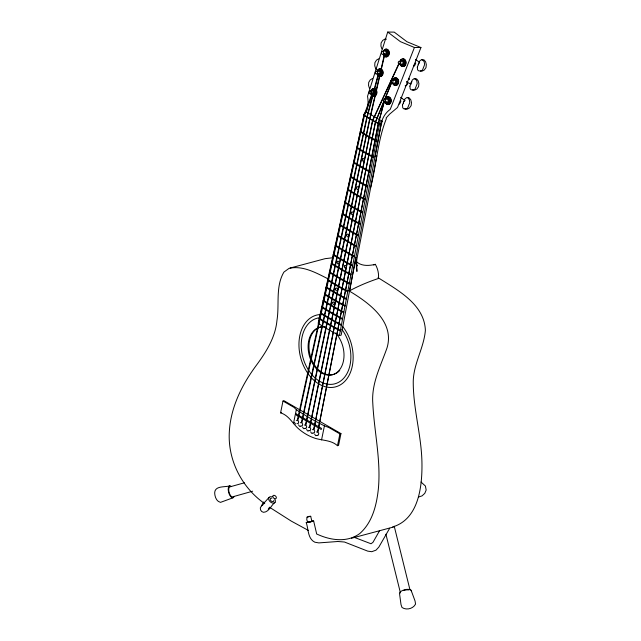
<?xml version="1.0" encoding="UTF-8"?>
<svg xmlns="http://www.w3.org/2000/svg" width="641" height="641" viewBox="0 0 641 641"><rect width="100%" height="100%" fill="white"/><g stroke="black" fill="none" stroke-linecap="round" stroke-linejoin="round"><path stroke-width="0.96" d="M356.58 259.629L356.925 271.447L356.035 263.227M356.244 262.441L376.812 155.771M339.401 335.604L379.52 124.05A159.705 65.198 11.6 0 1 363.968 115.068L318.168 323.344A217.892 88.955 11.6 0 0 339.401 335.604L341.164 335.131L381.283 123.577M374.921 157.013L381.732 121.245A24.206 18.797 -89.4 0 1 390.233 109.387L414.423 47.474L420.945 47.546L397.524 107.488L389.608 114.146L386.066 118.048M355.939 257.378L349.569 290.814A312.039 127.383 11.6 0 1 378.414 278.482A16.698 11.073 68.8 0 0 375.354 264.332C368.984 265.895 360.979 266.408 356.067 261.264M317.704 431.802L378.206 123.745L384.4 100.917M317.047 435.303L318.417 435.119L318.769 433.38L317.76 431.826L378.31 123.801L384.239 101.919M370.666 187.388C376.531 164.785 377.621 140.387 386.355 118.681M313.024 432.971L314.386 432.795L314.739 431.056L313.729 429.502L375.362 122.094L383.959 101.086M313.802 429.542L375.514 122.191L384.103 101.182M280.582 412.836L282.993 401.034L284.051 400.753L340.964 433.604L338.544 445.415L337.486 445.695C330.652 439.446 321.005 440.864 312.968 437.515A69.557 56.128 -75 0 1 300.172 430.127C293.097 424.815 289.612 415.64 280.582 412.836L281.639 412.556M293.442 423.693L296.318 409.639L294.027 407.404L282.993 401.034M309.603 427.122L372.517 120.452L399.191 62.89M309.811 427.235L372.717 120.58L398.974 63.94M367.421 112.688L382.116 121.165L381.635 123.481L379.168 124.146L363.607 115.164A2.588 1.49 -60 0 1 365.851 112.375L366.556 112.191M321.55 439.918L324.426 425.864A202.195 82.545 11.6 0 1 311.879 419.19A191.467 78.162 11.6 0 1 303.433 414.206A202.195 82.545 11.6 0 1 296.326 409.639M337.486 445.695L339.906 433.893L340.964 433.604M305.541 424.775L369.657 118.817L384.672 53.427M305.821 424.935L369.945 118.962L384.969 53.54M301.47 422.427L366.796 117.167L378.478 73.122M301.839 422.635L367.165 117.359L378.855 73.298M297.392 420.063L363.928 115.484L372.317 92.825M297.873 420.352L364.409 115.789L372.79 93.137M420.945 47.546L406.923 41.721L394.231 32.122L387.709 32.05L367.541 96.286A24.206 18.797 -89.4 0 1 366.235 112.303M371.027 91.511L371.443 90.189L374.44 89.796L375.794 92.024L374.969 94.66L371.972 95.06L371.067 93.57M377.22 71.8L377.629 70.478L380.634 70.085L381.988 72.313L381.155 74.949L378.158 75.35L377.253 73.859M371.972 95.06L374.152 94.652L374.985 92.016L373.623 89.78M378.158 75.35L380.345 74.941L381.171 72.305L379.817 70.069M384.352 55.639L386.531 55.23L387.356 52.594L386.002 50.359L383.823 50.767L386.819 50.375L388.174 52.602L387.348 55.238L384.352 55.639L383.446 54.148M385.393 99.579L385.89 98.313L388.911 98.145L390.113 100.509L389.119 103.049L386.106 103.217L385.297 101.639M392.821 80.582L393.318 79.316L396.33 79.147L397.54 81.511L396.547 84.051L393.526 84.219L392.725 82.641M400.24 61.584L400.737 60.318L403.758 60.15L404.96 62.514L403.966 65.053L400.954 65.222L400.144 63.643M386.106 103.217L388.31 103.041L389.303 100.501L388.093 98.137L388.911 98.145M395.513 79.139L396.723 81.503L395.729 84.043L396.547 84.051M400.954 65.222L403.157 65.045L404.15 62.506L402.941 60.142L403.758 60.15M400.945 100.957L400.313 102.576A4.014 3.117 -89.4 0 1 399.239 104.138M415.793 62.962L415.16 64.581A4.014 3.117 -89.4 0 1 414.086 66.143M384.704 99.259L391.427 82.809M384.848 99.347L391.947 81.992M379.576 530.732L372.966 542.334L371.011 543.76L353.84 537.198M389.68 528.256L378.831 547.11L375.995 550.162L371.74 551.701L367.726 551.132L344.457 542.014L337.807 541.501L318.857 542.903L314.867 542.214C307.552 538.648 308.537 529.137 306.23 522.591L307.103 522.231M263.731 501.983L260.326 507.888L260.526 509.899L261.704 511.526L263.555 512.319C269.076 512.055 271.151 505.188 275.045 502.312M268.218 509.21L269.268 507.608M268.988 497.488L261.536 505.813L263.074 504.659M378.719 58.78L376.507 60.118L374.905 62.674L374.737 65.767L375.642 68.563L376.804 69.725M372.525 78.49L370.322 79.829L368.711 82.385L368.543 85.477L369.456 88.274M422.002 60.014L423.981 59.845L425.608 61.768L426.337 64.637L425.969 67.674L424.206 70.077L421.922 71.199L420.456 70.887M414.575 79.011L416.562 78.843L418.18 80.766L418.91 83.634L418.549 86.671L416.786 89.075L414.495 90.197L412.307 89.732M306.783 517.199L310.669 516.269L311.919 521.373C306.542 525.42 304.171 515.348 310.741 516.35M316.478 533.096L313.649 520.997L306.23 522.591M232.779 497.865L220.488 502.376C216.329 501.406 214.855 496.719 214.663 492.929C214.855 485.381 224.999 487.448 229.79 485.838M418.645 496.959L422.026 495.894L424.783 493.362L426.169 490.036L425.408 486.03L421.033 482.04M244.405 482.793L230.039 486.84A5.176 2.252 74.3 0 0 229.021 492.112A5.176 2.252 74.3 0 0 232.531 496.863L252.642 491.206M382.116 121.165L381.403 121.357A2.588 1.49 -60 0 0 379.168 124.146M290.165 268.034L325.107 258.676L332.535 257.786M351.5 538.248L393.534 526.99M309.291 521.774L310.332 521.526M380.634 70.085L377.629 70.478M374.44 89.796L371.443 90.189M296.262 420.392L297.632 420.208L298.642 421.762L298.281 423.493L296.919 423.677M300.292 422.715L301.655 422.531L302.664 424.086L302.312 425.824L300.941 426.001M304.315 425.039L305.677 424.855L306.694 426.409L306.334 428.148L304.972 428.324M300.917 426.193L299.547 426.377L298.538 424.823M308.337 427.363L309.707 427.178L310.717 428.733L310.364 430.472L308.994 430.648M304.94 428.517L303.578 428.701L302.568 427.146M312.367 429.686L313.729 429.502M308.97 430.84L307.6 431.024L306.59 429.47M316.39 432.01L317.76 431.826M312.992 433.164L311.63 433.348L310.613 431.794M317.023 435.487L315.652 435.672L314.643 434.117M392.677 526.942C418.597 519.162 422.203 486.856 421.962 463.723C421.706 436.649 413.477 410.368 413.253 383.31C412.812 364.721 423.853 348.568 425.384 330.363C424.39 304.13 397.524 290.109 378.046 277.649M312.439 520.965L313.649 520.997M311.27 521.349L311.919 521.373M396.33 79.147L393.318 79.316M386.002 50.359L386.819 50.375M387.356 52.594L388.174 52.602M386.531 55.23L387.348 55.238M400.737 60.318L401.554 60.326M404.15 62.506L404.96 62.514M403.157 65.045L403.966 65.053M381.171 72.305L381.988 72.313M380.345 74.941L381.155 74.949M396.723 81.503L397.54 81.511M393.526 84.219L394.343 84.227M374.985 92.016L375.794 92.024M374.152 94.652L374.969 94.66M385.89 98.313L386.707 98.321M389.303 100.501L390.113 100.509M388.31 103.041L389.119 103.049M386.379 39.221L384.904 39.069L382.701 40.407L381.091 42.963L380.922 46.056L381.836 48.852M404.88 108.73L407.075 109.194L409.359 108.073L411.121 105.669L411.49 102.632L410.761 99.764L409.134 97.841L408.109 97.568M324.426 425.864L328.873 427.523L339.906 433.893M316.406 533.833C329.907 540.323 347.166 543.047 359.905 533.432C372.469 522.247 376.596 505.1 378.35 489.011C381.083 460.23 374.2 431.85 372.79 403.229C371.323 383.55 380.714 365.891 387.012 347.919C395.072 321.397 368.399 302.352 348.656 290.653M414.423 47.474L400.401 41.649L387.709 32.05M328.088 278.867C316.125 272.858 302.913 265.318 289.107 268.323L283.907 272.105C275.293 286.695 279.572 304.531 276.944 320.572C275.334 337.815 265.735 352.678 255.679 366.235C241.617 385.441 230.624 407.716 229.326 431.842C227.643 459.942 241.745 487.649 264.741 503.65M308.497 530.484L291.246 521.093L269.436 507.199M416.161 59.925L419.615 62.401M401.314 97.921L404.767 100.397M294.515 422.499L295.525 424.054M355.963 263.147L357.077 265.911L356.084 262.297M411.113 590.273L415.072 601.058L415.552 604.11C413.141 608.798 406.314 610.488 401.995 607.46L401.002 604.543L399.471 593.149A6.21 2.78 -13.9 0 1 406.378 589.416A6.21 2.78 -13.9 0 1 411.458 591.667M394.231 526.237L409.984 589.864M385.914 534.225L400.465 593.029M373.823 265.054A16.698 11.073 68.8 0 1 375.354 264.332M335.572 333.032A24.582 17.387 75 0 1 337.551 371.964A24.582 17.387 75 0 1 309.363 355.859A24.582 17.387 75 0 1 324.963 326.974M335.227 373.807A24.582 17.387 75 0 1 309.763 353.688A24.582 17.387 75 0 1 324.907 326.63M339.746 370.434A24.582 17.387 75 0 1 336.044 373.399M341.845 329.314A33.981 24.029 75 0 1 341.613 380.265A33.981 24.029 75 0 1 303.97 360.827A33.981 24.029 75 0 1 319.426 317.736M342.687 326.517A37.114 26.241 75 0 1 342.999 383.006A37.114 26.241 75 0 1 301.526 360.554A37.114 26.241 75 0 1 320.532 314.523M349.177 283.851A203.654 83.138 11.6 0 1 329.338 272.401L329.49 271.712A203.461 83.066 11.6 0 0 349.313 283.154M360.546 223.909A187.172 76.407 11.6 0 1 342.318 213.381L342.166 214.07A187.364 76.487 11.6 0 0 360.41 224.606M358.423 235.103A190.249 77.665 11.6 0 1 339.89 224.406L339.738 225.095A190.441 77.745 11.6 0 0 358.295 235.808M356.388 245.832A193.197 78.875 11.6 0 1 337.567 234.967L337.414 235.656A193.39 78.947 11.6 0 0 356.26 246.537M354.441 256.096A196.026 80.021 11.6 0 1 335.347 245.07L335.195 245.759A196.218 80.101 11.6 0 0 354.313 256.801M352.67 265.43A198.59 81.07 11.6 0 1 333.328 254.261L333.176 254.95A198.782 81.151 11.6 0 0 352.542 266.127M350.859 274.989A201.218 82.144 11.6 0 1 331.261 263.675L331.413 262.986A201.026 82.064 11.6 0 0 350.996 274.292M347.678 291.783A205.841 84.035 11.6 0 1 327.623 280.205L327.775 279.516A205.649 83.955 11.6 0 0 347.807 291.086M376.251 141.108A164.392 67.113 11.6 0 1 360.242 131.862L360.386 131.173A164.2 67.033 11.6 0 0 376.379 140.411M346.26 299.251A207.892 84.868 11.6 0 1 326.005 287.553L326.157 286.864A207.7 84.788 11.6 0 0 346.388 298.546M370.322 172.365A172.99 70.622 11.6 0 1 353.471 162.638L353.624 161.949A172.798 70.542 11.6 0 0 370.458 171.66M373.15 157.438A168.887 68.948 11.6 0 1 356.7 147.943L356.853 147.254A168.695 68.867 11.6 0 0 373.286 156.733M344.93 306.246A209.815 85.654 11.6 0 1 324.49 294.443L324.642 293.754A209.623 85.573 11.6 0 0 345.066 305.549M362.758 212.251A183.959 75.101 11.6 0 1 344.842 201.899L344.69 202.588A184.151 75.181 11.6 0 0 362.63 212.948M341.437 324.675A214.887 87.729 11.6 0 1 320.508 312.584L320.356 313.273A215.08 87.801 11.6 0 0 341.308 325.372M340.379 330.267A216.426 88.354 11.6 0 1 319.29 318.096L319.146 318.785A216.618 88.434 11.6 0 0 340.243 330.972M343.696 312.776A211.61 86.391 11.6 0 1 323.08 300.877L323.232 300.188A211.418 86.311 11.6 0 0 343.824 312.079M365.106 199.888A180.562 73.715 11.6 0 1 347.518 189.736L347.67 189.047A180.369 73.635 11.6 0 0 365.234 199.183M367.581 186.827A176.964 72.249 11.6 0 1 350.347 176.876L350.491 176.187A176.772 72.169 11.6 0 0 367.71 186.122M342.454 319.306A213.413 87.12 11.6 0 1 321.67 307.303L321.814 306.614A213.213 87.048 11.6 0 0 342.59 318.609M385.225 98.954A3.878 3.013 -89.4 0 1 389.72 97.56A3.878 3.013 -89.4 0 1 389.976 103.497A3.878 3.013 -89.4 0 1 385.393 102.832M386.587 97.456A3.878 3.013 -89.4 0 1 390.762 98.546A3.878 3.013 -89.4 0 1 389.888 103.922A3.878 3.013 -89.4 0 1 385.722 102.832M386.491 99.491A1.426 1.106 -89.4 0 1 388.021 99.892A1.426 1.106 -89.4 0 1 387.701 101.863A1.426 1.106 -89.4 0 1 386.17 101.462M400.962 97.352A2.203 1.25 -57.3 0 1 401.779 98.345M403.542 103.281A1.554 0.881 -57.3 0 1 403.926 101.382M404.479 100.877A1.554 0.881 -57.3 0 1 405.048 100.693M400.833 97.696A1.811 1.026 -57.3 0 1 401.498 98.522M392.645 79.957A3.878 3.013 -89.4 0 1 397.14 78.563A3.878 3.013 -89.4 0 1 397.404 84.5A3.878 3.013 -89.4 0 1 392.813 83.835M392.973 79.965A3.878 3.013 -89.4 0 1 397.019 78.218A3.878 3.013 -89.4 0 1 398.357 83.418A3.878 3.013 -89.4 0 1 394.303 85.165M393.919 80.494A1.426 1.106 -89.4 0 1 395.625 81.591A1.426 1.106 -89.4 0 1 394.023 82.953M408.389 78.354A2.203 1.25 -57.3 0 1 409.206 79.348M407.74 83.578A4.014 3.117 -89.4 0 1 405.136 85.798M411.907 81.88A1.554 0.881 -57.3 0 0 410.969 84.283L406.498 81.719A1.811 1.026 -57.3 0 0 407.644 81.736M408.742 78.923A1.811 1.026 -57.3 0 1 408.926 79.524M400.072 60.959A3.878 3.013 -89.4 0 1 404.567 59.565A3.878 3.013 -89.4 0 1 404.824 65.502A3.878 3.013 -89.4 0 1 400.24 64.837M402.917 58.82A3.878 3.013 -89.4 0 1 405.777 64.421A3.878 3.013 -89.4 0 1 400.569 64.837M400.393 60.967A3.878 3.013 -89.4 0 1 401.434 59.461M400.962 62.049A1.426 1.106 -89.4 0 1 402.444 61.408A1.426 1.106 -89.4 0 1 402.933 63.315A1.426 1.106 -89.4 0 1 401.45 63.956M415.817 59.357A2.203 1.25 -57.3 0 1 416.626 60.35M418.228 64.773A1.554 0.881 -57.3 0 1 419.334 62.882M415.68 59.701A1.811 1.026 -57.3 0 1 416.346 60.526M414.623 64.236A3.237 2.508 -89.4 0 1 413.757 65.494M370.819 90.99A3.878 3.013 -89.4 0 1 375.634 89.532A3.878 3.013 -89.4 0 1 375.025 95.846A3.878 3.013 -89.4 0 1 370.626 92.985M371.147 90.998A3.878 3.013 -89.4 0 1 375.073 88.827A3.878 3.013 -89.4 0 1 376.732 93.874A3.878 3.013 -89.4 0 1 372.806 96.038M371.564 94.836A3.878 3.013 -89.4 0 1 370.955 92.993M372.117 91.302A1.426 1.106 -89.4 0 1 373.671 91.543A1.426 1.106 -89.4 0 1 373.479 93.538A1.426 1.106 -89.4 0 1 371.924 93.306M383.198 51.568A3.878 3.013 -89.4 0 1 387.589 49.71A3.878 3.013 -89.4 0 1 388.23 55.591A3.878 3.013 -89.4 0 1 383.614 55.414M384.464 49.966A3.878 3.013 -89.4 0 1 388.694 50.607A3.878 3.013 -89.4 0 1 388.174 56.055A3.878 3.013 -89.4 0 1 383.943 55.414M385.025 51.592A1.426 1.106 -89.4 0 1 386.275 53.163A1.426 1.106 -89.4 0 1 384.76 54.325M377.012 71.279A3.878 3.013 -89.4 0 1 381.403 69.42A3.878 3.013 -89.4 0 1 382.044 75.301A3.878 3.013 -89.4 0 1 377.429 75.125M377.333 71.287A3.878 3.013 -89.4 0 1 381.259 69.116A3.878 3.013 -89.4 0 1 382.925 74.164A3.878 3.013 -89.4 0 1 378.999 76.327M378.31 71.592A1.426 1.106 -89.4 0 1 380.081 72.505A1.426 1.106 -89.4 0 1 378.575 74.036M273.819 500.445A2.067 1.386 41.5 0 1 272.137 501.534A2.067 1.386 41.5 0 1 270.222 499.355A2.067 1.386 41.5 0 1 271.896 498.265M274.829 499.251A3.878 2.604 41.5 0 1 273.378 503.129A3.878 2.604 41.5 0 1 268.731 499.427A3.878 2.604 41.5 0 1 271.792 496.839M233.941 496.903A6.21 2.708 74.3 0 1 228.573 492.16A6.21 2.708 74.3 0 1 231.345 486.487M403.63 590.561A5.176 2.316 -13.9 0 1 408.621 589.944M402.476 105.124L402.748 107.8L403.574 108.714L405.657 109.178L407.644 108.057L409.775 102.608L409.343 99.748L407.828 97.825L406.755 97.552L404.864 99.026L402.476 105.124M409.903 86.126L410.176 88.803L411.001 89.716L413.084 90.181L415.072 89.059L417.195 83.61L416.77 80.75L415.256 78.827L414.182 78.555L412.283 80.029L409.903 86.126M417.323 67.129L417.595 69.805L418.421 70.718L420.512 71.183L422.491 70.061L424.622 64.613L424.19 61.752L422.675 59.829L421.602 59.557L419.711 61.031L417.323 67.129M296.238 413.982L296.358 415.152L321.061 429.414L321.638 429.101L321.301 428.26L296.238 413.982M362.205 159.24A1.426 1.01 75 0 0 363.487 161.212A1.426 1.01 75 0 0 363.936 159.008A1.426 1.01 75 0 0 362.205 159.24M344.361 266.207A1.426 1.01 75 0 0 345.643 268.178A1.426 1.01 75 0 0 346.092 265.975A1.426 1.01 75 0 0 344.361 266.207M356.412 187.476A1.426 1.01 75 0 0 357.694 189.448A1.426 1.01 75 0 0 358.151 187.244A1.426 1.01 75 0 0 356.412 187.476M351.236 212.708A1.426 1.01 75 0 0 352.526 214.679A1.426 1.01 75 0 0 352.975 212.475A1.426 1.01 75 0 0 351.236 212.708M337.038 261.977A1.426 1.01 75 0 0 338.328 263.956A1.426 1.01 75 0 0 338.777 261.752A1.426 1.01 75 0 0 337.038 261.977M335.62 288.859A1.426 1.01 75 0 0 336.91 290.838A1.426 1.01 75 0 0 337.358 288.626A1.426 1.01 75 0 0 335.62 288.859M332.775 302.744A1.426 1.01 75 0 0 334.057 304.723A1.426 1.01 75 0 0 334.506 302.52A1.426 1.01 75 0 0 332.775 302.744M346.685 234.927A1.426 1.01 75 0 0 347.967 236.906A1.426 1.01 75 0 0 348.416 234.694A1.426 1.01 75 0 0 346.685 234.927M385.097 101.831A1.426 1.106 -89.4 0 0 384.985 99.371A1.426 1.106 -89.4 0 0 383.39 100.733A1.426 1.106 -89.4 0 0 385.097 101.831M392.516 82.833A1.426 1.106 -89.4 0 0 392.412 80.373A1.426 1.106 -89.4 0 0 390.81 81.736A1.426 1.106 -89.4 0 0 392.516 82.833M399.944 63.836A1.426 1.106 -89.4 0 0 399.84 61.376A1.426 1.106 -89.4 0 0 398.237 62.738A1.426 1.106 -89.4 0 0 399.944 63.836M370.867 93.506A1.426 1.106 -89.4 0 0 370.602 91.07A1.426 1.106 -89.4 0 0 369.096 92.6A1.426 1.106 -89.4 0 0 370.867 93.506M383.246 54.084A1.426 1.106 -89.4 0 0 382.981 51.649A1.426 1.106 -89.4 0 0 381.475 53.179A1.426 1.106 -89.4 0 0 383.246 54.084M377.06 73.795A1.426 1.106 -89.4 0 0 376.796 71.359A1.426 1.106 -89.4 0 0 375.281 72.89A1.426 1.106 -89.4 0 0 377.06 73.795M272.762 496.487A2.067 1.386 41.5 0 0 275.566 498.714A2.067 1.386 41.5 0 0 275.358 495.886A2.067 1.386 41.5 0 0 272.762 496.487"/></g></svg>
